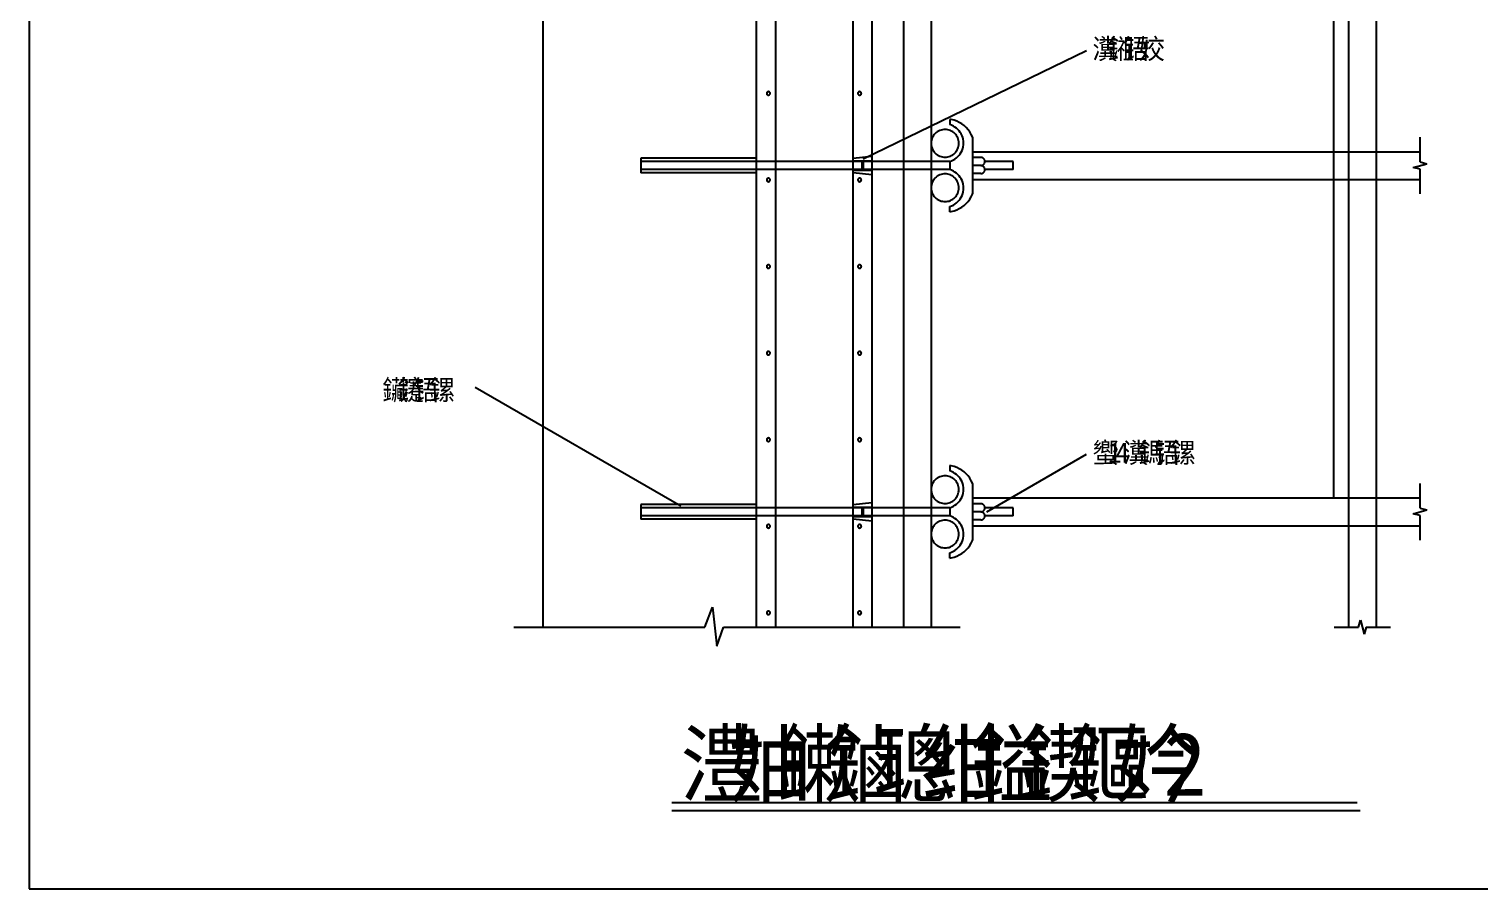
# Model space of a CAD drawing. Header units: metres. Extents: x 0 to 420, y 0 to 297.
# Drawn here: x 0 to 251.4, y 0 to 149 of the extents above; entities that cross this region are included whole.
import ezdxf

# ---------------------------------------------------------------- set-up
doc = ezdxf.new("R2010")
doc.units = ezdxf.units.M

msp = doc.modelspace()

# ---------------------------------------------------------------- linework, layer by layer
for p, q in [((0, 297), (0, 0)), ((89.01, 250.34), (89.01, 45.34)), ((126.01, 250.34), (126.01, 45.34)), ((129.31, 250.34), (129.31, 45.34)), ((142.71, 250.34), (142.71, 45.34)), ((146.01, 220.34), (146.01, 45.34)), ((151.51, 220.34), (151.51, 45.34)), ((156.31, 220.34), (156.31, 45.34)), ((226.01, 220.34), (226.01, 67.74)), ((228.61, 199.84), (228.61, 45.34)), ((233.41, 199.84), (233.41, 45.34)), ((144.54, 126.48), (183.23, 145.29)), ((159.51, 133.34), (159.51, 132.44)), ((163.51, 120.54), (163.51, 130.14)), ((241.01, 125.98), (241.01, 130.24)), ((106.01, 126.59), (106.01, 124.09)), ((126.01, 126.59), (106.01, 126.59)), ((144.31, 126.04), (106.01, 126.04)), ((142.81, 126.59), (146.01, 126.94)), ((142.81, 124.09), (142.81, 126.59)), ((142.81, 126.14), (146.01, 126.14)), ((144.31, 126.14), (144.31, 124.54)), ((144.51, 126.14), (144.51, 124.54)), ((159.51, 126.04), (144.51, 126.04)), ((146.01, 126.94), (146.01, 123.74)), ((159.51, 126.04), (159.51, 124.64)), ((163.51, 127.74), (241.01, 127.74)), ((164.91, 126.74), (163.51, 126.74)), ((170.51, 126.04), (165.61, 126.04)), ((170.51, 124.64), (170.51, 126.04)), ((241.01, 125.98), (242.21, 125.66)), ((144.31, 124.64), (106.01, 124.64)), ((126.01, 124.09), (106.01, 124.09)), ((142.81, 124.54), (146.01, 124.54)), ((146.01, 123.74), (142.81, 124.09)), ((159.51, 124.64), (144.51, 124.64)), ((164.91, 125.34), (163.51, 125.34)), ((164.91, 123.94), (163.51, 123.94)), ((170.51, 124.64), (165.61, 124.64)), ((239.8, 125.02), (242.21, 125.66)), ((241.01, 124.7), (239.8, 125.02)), ((241.01, 120.44), (241.01, 124.7)), ((163.51, 122.94), (241.01, 122.94)), ((159.51, 117.34), (159.51, 118.24)), ((112.96, 66.3), (77.29, 86.89)), ((159.51, 73.34), (159.51, 72.44)), ((165.95, 65.34), (183.23, 75.32)), ((163.51, 60.54), (163.51, 70.14)), ((241.01, 65.98), (241.01, 70.24)), ((126.01, 66.59), (106.01, 66.59)), ((106.01, 66.59), (106.01, 64.09)), ((144.31, 66.04), (106.01, 66.04)), ((142.81, 66.59), (146.01, 66.94)), ((142.81, 64.09), (142.81, 66.59)), ((142.81, 66.14), (146.01, 66.14)), ((144.31, 66.14), (144.31, 64.54)), ((144.51, 66.14), (144.51, 64.54)), ((159.51, 66.04), (144.51, 66.04)), ((146.01, 66.94), (146.01, 63.74)), ((159.51, 66.04), (159.51, 64.64)), ((163.51, 67.74), (241.01, 67.74)), ((164.91, 66.74), (163.51, 66.74)), ((170.51, 66.04), (165.61, 66.04)), ((170.51, 64.64), (170.51, 66.04)), ((239.8, 65.02), (242.21, 65.66)), ((241.01, 65.98), (242.21, 65.66)), ((144.31, 64.64), (106.01, 64.64)), ((126.01, 64.09), (106.01, 64.09)), ((142.81, 64.54), (146.01, 64.54)), ((146.01, 63.74), (142.81, 64.09)), ((159.51, 64.64), (144.51, 64.64)), ((164.91, 65.34), (163.51, 65.34)), ((164.91, 63.94), (163.51, 63.94)), ((163.51, 62.94), (241.01, 62.94)), ((170.51, 64.64), (165.61, 64.64)), ((241.01, 64.7), (239.8, 65.02)), ((241.01, 60.44), (241.01, 64.7)), ((159.51, 57.34), (159.51, 58.24)), ((117.09, 45.34), (118.39, 48.85)), ((118.39, 48.85), (119.19, 42.07)), ((84.01, 45.34), (117.09, 45.34)), ((119.19, 42.07), (120.31, 45.34)), ((120.31, 45.34), (161.31, 45.34)), ((226.11, 45.34), (230.37, 45.34)), ((230.37, 45.34), (230.68, 46.55)), ((230.68, 46.55), (231.33, 44.13)), ((231.65, 45.34), (231.33, 44.13)), ((231.65, 45.34), (235.91, 45.34)), ((111.35, 15.01), (230.13, 15.01)), ((111.35, 13.57), (230.64, 13.57)), ((0, 0), (420, 0))]:
    msp.add_line(p, q)
for points in [[(128.41, 137.84), (128.41, 137.87), (128.4, 137.9), (128.39, 137.93), (128.38, 137.95), (128.37, 137.98), (128.36, 138.01), (128.34, 138.03), (128.32, 138.05), (128.3, 138.07), (128.27, 138.09), (128.25, 138.1), (128.22, 138.12), (128.19, 138.13), (128.17, 138.13), (128.14, 138.14), (128.11, 138.14), (128.08, 138.14), (128.05, 138.13), (128.02, 138.13), (127.99, 138.12), (127.97, 138.1), (127.94, 138.09), (127.92, 138.07), (127.9, 138.05), (127.88, 138.03), (127.86, 138.01), (127.84, 137.98), (127.83, 137.95), (127.82, 137.93), (127.81, 137.9), (127.81, 137.87), (127.81, 137.84), (127.81, 137.84)], [(127.81, 137.84), (127.81, 137.81), (127.81, 137.78), (127.82, 137.75), (127.83, 137.72), (127.84, 137.7), (127.86, 137.67), (127.88, 137.65), (127.9, 137.63), (127.92, 137.61), (127.94, 137.59), (127.97, 137.57), (127.99, 137.56), (128.02, 137.55), (128.05, 137.55), (128.08, 137.54), (128.11, 137.54), (128.14, 137.54), (128.17, 137.55), (128.19, 137.55), (128.22, 137.56), (128.25, 137.57), (128.27, 137.59), (128.3, 137.61), (128.32, 137.63), (128.34, 137.65), (128.36, 137.67), (128.37, 137.7), (128.38, 137.72), (128.39, 137.75), (128.4, 137.78), (128.41, 137.81), (128.41, 137.84), (128.41, 137.84)], [(144.21, 137.84), (144.21, 137.87), (144.2, 137.9), (144.19, 137.93), (144.18, 137.95), (144.17, 137.98), (144.16, 138.01), (144.14, 138.03), (144.12, 138.05), (144.1, 138.07), (144.07, 138.09), (144.05, 138.1), (144.02, 138.12), (143.99, 138.13), (143.97, 138.13), (143.94, 138.14), (143.91, 138.14), (143.88, 138.14), (143.85, 138.13), (143.82, 138.13), (143.79, 138.12), (143.77, 138.1), (143.74, 138.09), (143.72, 138.07), (143.7, 138.05), (143.68, 138.03), (143.66, 138.01), (143.64, 137.98), (143.63, 137.95), (143.62, 137.93), (143.61, 137.9), (143.61, 137.87), (143.61, 137.84), (143.61, 137.84)], [(143.61, 137.84), (143.61, 137.81), (143.61, 137.78), (143.62, 137.75), (143.63, 137.72), (143.64, 137.7), (143.66, 137.67), (143.68, 137.65), (143.7, 137.63), (143.72, 137.61), (143.74, 137.59), (143.77, 137.57), (143.79, 137.56), (143.82, 137.55), (143.85, 137.55), (143.88, 137.54), (143.91, 137.54), (143.94, 137.54), (143.97, 137.55), (143.99, 137.55), (144.02, 137.56), (144.05, 137.57), (144.07, 137.59), (144.1, 137.61), (144.12, 137.63), (144.14, 137.65), (144.16, 137.67), (144.17, 137.7), (144.18, 137.72), (144.19, 137.75), (144.2, 137.78), (144.21, 137.81), (144.21, 137.84), (144.21, 137.84)], [(163.51, 130.14), (163.45, 130.29), (163.24, 130.74), (162.98, 131.16), (162.69, 131.55), (162.36, 131.92), (162, 132.25), (161.6, 132.54), (161.18, 132.8), (160.73, 133.01), (160.27, 133.17), (159.79, 133.29), (159.51, 133.34)], [(161.11, 129.19), (161.1, 129.42), (161.06, 129.66), (161, 129.89), (160.92, 130.11), (160.82, 130.32), (160.7, 130.52), (160.56, 130.71), (160.4, 130.89), (160.23, 131.04), (160.04, 131.18), (159.84, 131.31), (159.63, 131.41), (159.4, 131.49), (159.18, 131.54), (158.94, 131.58), (158.71, 131.59), (158.47, 131.58), (158.24, 131.54), (158.01, 131.49), (157.79, 131.41), (157.58, 131.31), (157.37, 131.18), (157.19, 131.04), (157.01, 130.89), (156.85, 130.71), (156.71, 130.52), (156.59, 130.32), (156.49, 130.11), (156.41, 129.89), (156.35, 129.66), (156.32, 129.42), (156.31, 129.19), (156.32, 128.95), (156.35, 128.72), (156.41, 128.49), (156.49, 128.27), (156.59, 128.06), (156.71, 127.86), (156.85, 127.67), (157.01, 127.49), (157.19, 127.33), (157.37, 127.19), (157.58, 127.07), (157.79, 126.97), (158.01, 126.89), (158.24, 126.83), (158.47, 126.8), (158.71, 126.79), (158.94, 126.8), (159.18, 126.83), (159.4, 126.89), (159.63, 126.97), (159.84, 127.07), (160.04, 127.19), (160.23, 127.33), (160.4, 127.49), (160.56, 127.67), (160.7, 127.86), (160.82, 128.06), (160.92, 128.27), (161, 128.49), (161.06, 128.72), (161.1, 128.95), (161.11, 129.19)], [(159.51, 126.04), (159.55, 126.05), (159.85, 126.16), (160.15, 126.3), (160.43, 126.47), (160.69, 126.66), (160.93, 126.88), (161.15, 127.13), (161.35, 127.39), (161.52, 127.67), (161.66, 127.96), (161.77, 128.27), (161.85, 128.59), (161.89, 128.91), (161.91, 129.24), (161.89, 129.57), (161.85, 129.89), (161.77, 130.21), (161.66, 130.51), (161.52, 130.81), (161.35, 131.09), (161.15, 131.35), (160.93, 131.59), (160.69, 131.81), (160.43, 132.01), (160.15, 132.18), (159.85, 132.32), (159.55, 132.43), (159.51, 132.44)], [(164.91, 125.34), (164.98, 125.34), (165.04, 125.35), (165.11, 125.37), (165.18, 125.39), (165.24, 125.42), (165.3, 125.46), (165.35, 125.5), (165.4, 125.54), (165.45, 125.6), (165.49, 125.65), (165.52, 125.71), (165.55, 125.77), (165.58, 125.84), (165.59, 125.9), (165.6, 125.97), (165.61, 126.04), (165.6, 126.11), (165.59, 126.18), (165.58, 126.24), (165.55, 126.31), (165.52, 126.37), (165.49, 126.43), (165.45, 126.48), (165.4, 126.53), (165.35, 126.58), (165.3, 126.62), (165.24, 126.66), (165.18, 126.69), (165.11, 126.71), (165.04, 126.73), (164.98, 126.74), (164.91, 126.74), (164.91, 126.74)], [(161.11, 121.49), (161.1, 121.73), (161.06, 121.96), (161, 122.19), (160.92, 122.41), (160.82, 122.62), (160.7, 122.82), (160.56, 123.01), (160.4, 123.19), (160.23, 123.35), (160.04, 123.49), (159.84, 123.61), (159.63, 123.71), (159.4, 123.79), (159.18, 123.84), (158.94, 123.88), (158.71, 123.89), (158.47, 123.88), (158.24, 123.84), (158.01, 123.79), (157.79, 123.71), (157.58, 123.61), (157.37, 123.49), (157.19, 123.35), (157.01, 123.19), (156.85, 123.01), (156.71, 122.82), (156.59, 122.62), (156.49, 122.41), (156.41, 122.19), (156.35, 121.96), (156.32, 121.73), (156.31, 121.49), (156.32, 121.26), (156.35, 121.02), (156.41, 120.79), (156.49, 120.57), (156.59, 120.36), (156.71, 120.16), (156.85, 119.97), (157.01, 119.79), (157.19, 119.64), (157.37, 119.49), (157.58, 119.37), (157.79, 119.27), (158.01, 119.19), (158.24, 119.14), (158.47, 119.1), (158.71, 119.09), (158.94, 119.1), (159.18, 119.14), (159.4, 119.19), (159.63, 119.27), (159.84, 119.37), (160.04, 119.49), (160.23, 119.64), (160.4, 119.79), (160.56, 119.97), (160.7, 120.16), (160.82, 120.36), (160.92, 120.57), (161, 120.79), (161.06, 121.02), (161.1, 121.26), (161.11, 121.49)], [(159.51, 118.24), (159.55, 118.25), (159.85, 118.36), (160.15, 118.5), (160.43, 118.67), (160.69, 118.87), (160.93, 119.08), (161.15, 119.33), (161.35, 119.59), (161.52, 119.87), (161.66, 120.17), (161.77, 120.47), (161.85, 120.79), (161.89, 121.11), (161.91, 121.44), (161.89, 121.77), (161.85, 122.09), (161.77, 122.41), (161.66, 122.72), (161.52, 123.01), (161.35, 123.29), (161.15, 123.55), (160.93, 123.8), (160.69, 124.02), (160.43, 124.21), (160.15, 124.38), (159.85, 124.52), (159.55, 124.63), (159.51, 124.64)], [(164.91, 123.94), (164.98, 123.94), (165.04, 123.95), (165.11, 123.97), (165.18, 123.99), (165.24, 124.02), (165.3, 124.06), (165.35, 124.1), (165.4, 124.14), (165.45, 124.2), (165.49, 124.25), (165.52, 124.31), (165.55, 124.37), (165.58, 124.44), (165.59, 124.5), (165.6, 124.57), (165.61, 124.64), (165.6, 124.71), (165.59, 124.78), (165.58, 124.84), (165.55, 124.91), (165.52, 124.97), (165.49, 125.03), (165.45, 125.08), (165.4, 125.13), (165.35, 125.18), (165.3, 125.22), (165.24, 125.26), (165.18, 125.29), (165.11, 125.31), (165.04, 125.33), (164.98, 125.34), (164.91, 125.34), (164.91, 125.34)], [(128.41, 122.84), (128.41, 122.87), (128.4, 122.9), (128.39, 122.93), (128.38, 122.95), (128.37, 122.98), (128.36, 123.01), (128.34, 123.03), (128.32, 123.05), (128.3, 123.07), (128.27, 123.09), (128.25, 123.1), (128.22, 123.12), (128.19, 123.13), (128.17, 123.13), (128.14, 123.14), (128.11, 123.14), (128.08, 123.14), (128.05, 123.13), (128.02, 123.13), (127.99, 123.12), (127.97, 123.1), (127.94, 123.09), (127.92, 123.07), (127.9, 123.05), (127.88, 123.03), (127.86, 123.01), (127.84, 122.98), (127.83, 122.95), (127.82, 122.93), (127.81, 122.9), (127.81, 122.87), (127.81, 122.84), (127.81, 122.84)], [(127.81, 122.84), (127.81, 122.81), (127.81, 122.78), (127.82, 122.75), (127.83, 122.72), (127.84, 122.7), (127.86, 122.67), (127.88, 122.65), (127.9, 122.63), (127.92, 122.61), (127.94, 122.59), (127.97, 122.57), (127.99, 122.56), (128.02, 122.55), (128.05, 122.55), (128.08, 122.54), (128.11, 122.54), (128.14, 122.54), (128.17, 122.55), (128.19, 122.55), (128.22, 122.56), (128.25, 122.57), (128.27, 122.59), (128.3, 122.61), (128.32, 122.63), (128.34, 122.65), (128.36, 122.67), (128.37, 122.7), (128.38, 122.72), (128.39, 122.75), (128.4, 122.78), (128.41, 122.81), (128.41, 122.84), (128.41, 122.84)], [(144.21, 122.84), (144.21, 122.87), (144.2, 122.9), (144.19, 122.93), (144.18, 122.95), (144.17, 122.98), (144.16, 123.01), (144.14, 123.03), (144.12, 123.05), (144.1, 123.07), (144.07, 123.09), (144.05, 123.1), (144.02, 123.12), (143.99, 123.13), (143.97, 123.13), (143.94, 123.14), (143.91, 123.14), (143.88, 123.14), (143.85, 123.13), (143.82, 123.13), (143.79, 123.12), (143.77, 123.1), (143.74, 123.09), (143.72, 123.07), (143.7, 123.05), (143.68, 123.03), (143.66, 123.01), (143.64, 122.98), (143.63, 122.95), (143.62, 122.93), (143.61, 122.9), (143.61, 122.87), (143.61, 122.84), (143.61, 122.84)], [(143.61, 122.84), (143.61, 122.81), (143.61, 122.78), (143.62, 122.75), (143.63, 122.72), (143.64, 122.7), (143.66, 122.67), (143.68, 122.65), (143.7, 122.63), (143.72, 122.61), (143.74, 122.59), (143.77, 122.57), (143.79, 122.56), (143.82, 122.55), (143.85, 122.55), (143.88, 122.54), (143.91, 122.54), (143.94, 122.54), (143.97, 122.55), (143.99, 122.55), (144.02, 122.56), (144.05, 122.57), (144.07, 122.59), (144.1, 122.61), (144.12, 122.63), (144.14, 122.65), (144.16, 122.67), (144.17, 122.7), (144.18, 122.72), (144.19, 122.75), (144.2, 122.78), (144.21, 122.81), (144.21, 122.84), (144.21, 122.84)], [(159.51, 117.34), (159.79, 117.39), (160.27, 117.51), (160.73, 117.67), (161.18, 117.88), (161.6, 118.14), (162, 118.43), (162.36, 118.76), (162.69, 119.12), (162.98, 119.52), (163.24, 119.94), (163.45, 120.39), (163.51, 120.54)], [(128.41, 107.84), (128.41, 107.87), (128.4, 107.9), (128.39, 107.93), (128.38, 107.95), (128.37, 107.98), (128.36, 108.01), (128.34, 108.03), (128.32, 108.05), (128.3, 108.07), (128.27, 108.09), (128.25, 108.1), (128.22, 108.12), (128.19, 108.13), (128.17, 108.13), (128.14, 108.14), (128.11, 108.14), (128.08, 108.14), (128.05, 108.13), (128.02, 108.13), (127.99, 108.12), (127.97, 108.1), (127.94, 108.09), (127.92, 108.07), (127.9, 108.05), (127.88, 108.03), (127.86, 108.01), (127.84, 107.98), (127.83, 107.95), (127.82, 107.93), (127.81, 107.9), (127.81, 107.87), (127.81, 107.84), (127.81, 107.84)], [(144.21, 107.84), (144.21, 107.87), (144.2, 107.9), (144.19, 107.93), (144.18, 107.95), (144.17, 107.98), (144.16, 108.01), (144.14, 108.03), (144.12, 108.05), (144.1, 108.07), (144.07, 108.09), (144.05, 108.1), (144.02, 108.12), (143.99, 108.13), (143.97, 108.13), (143.94, 108.14), (143.91, 108.14), (143.88, 108.14), (143.85, 108.13), (143.82, 108.13), (143.79, 108.12), (143.77, 108.1), (143.74, 108.09), (143.72, 108.07), (143.7, 108.05), (143.68, 108.03), (143.66, 108.01), (143.64, 107.98), (143.63, 107.95), (143.62, 107.93), (143.61, 107.9), (143.61, 107.87), (143.61, 107.84), (143.61, 107.84)], [(127.81, 107.84), (127.81, 107.81), (127.81, 107.78), (127.82, 107.75), (127.83, 107.72), (127.84, 107.7), (127.86, 107.67), (127.88, 107.65), (127.9, 107.63), (127.92, 107.61), (127.94, 107.59), (127.97, 107.57), (127.99, 107.56), (128.02, 107.55), (128.05, 107.55), (128.08, 107.54), (128.11, 107.54), (128.14, 107.54), (128.17, 107.55), (128.19, 107.55), (128.22, 107.56), (128.25, 107.57), (128.27, 107.59), (128.3, 107.61), (128.32, 107.63), (128.34, 107.65), (128.36, 107.67), (128.37, 107.7), (128.38, 107.72), (128.39, 107.75), (128.4, 107.78), (128.41, 107.81), (128.41, 107.84), (128.41, 107.84)], [(143.61, 107.84), (143.61, 107.81), (143.61, 107.78), (143.62, 107.75), (143.63, 107.72), (143.64, 107.7), (143.66, 107.67), (143.68, 107.65), (143.7, 107.63), (143.72, 107.61), (143.74, 107.59), (143.77, 107.57), (143.79, 107.56), (143.82, 107.55), (143.85, 107.55), (143.88, 107.54), (143.91, 107.54), (143.94, 107.54), (143.97, 107.55), (143.99, 107.55), (144.02, 107.56), (144.05, 107.57), (144.07, 107.59), (144.1, 107.61), (144.12, 107.63), (144.14, 107.65), (144.16, 107.67), (144.17, 107.7), (144.18, 107.72), (144.19, 107.75), (144.2, 107.78), (144.21, 107.81), (144.21, 107.84), (144.21, 107.84)], [(128.41, 92.84), (128.41, 92.87), (128.4, 92.9), (128.39, 92.93), (128.38, 92.95), (128.37, 92.98), (128.36, 93.01), (128.34, 93.03), (128.32, 93.05), (128.3, 93.07), (128.27, 93.09), (128.25, 93.1), (128.22, 93.12), (128.19, 93.13), (128.17, 93.13), (128.14, 93.14), (128.11, 93.14), (128.08, 93.14), (128.05, 93.13), (128.02, 93.13), (127.99, 93.12), (127.97, 93.1), (127.94, 93.09), (127.92, 93.07), (127.9, 93.05), (127.88, 93.03), (127.86, 93.01), (127.84, 92.98), (127.83, 92.95), (127.82, 92.93), (127.81, 92.9), (127.81, 92.87), (127.81, 92.84), (127.81, 92.84)], [(144.21, 92.84), (144.21, 92.87), (144.2, 92.9), (144.19, 92.93), (144.18, 92.95), (144.17, 92.98), (144.16, 93.01), (144.14, 93.03), (144.12, 93.05), (144.1, 93.07), (144.07, 93.09), (144.05, 93.1), (144.02, 93.12), (143.99, 93.13), (143.97, 93.13), (143.94, 93.14), (143.91, 93.14), (143.88, 93.14), (143.85, 93.13), (143.82, 93.13), (143.79, 93.12), (143.77, 93.1), (143.74, 93.09), (143.72, 93.07), (143.7, 93.05), (143.68, 93.03), (143.66, 93.01), (143.64, 92.98), (143.63, 92.95), (143.62, 92.93), (143.61, 92.9), (143.61, 92.87), (143.61, 92.84), (143.61, 92.84)], [(127.81, 92.84), (127.81, 92.81), (127.81, 92.78), (127.82, 92.75), (127.83, 92.72), (127.84, 92.7), (127.86, 92.67), (127.88, 92.65), (127.9, 92.63), (127.92, 92.61), (127.94, 92.59), (127.97, 92.57), (127.99, 92.56), (128.02, 92.55), (128.05, 92.55), (128.08, 92.54), (128.11, 92.54), (128.14, 92.54), (128.17, 92.55), (128.19, 92.55), (128.22, 92.56), (128.25, 92.57), (128.27, 92.59), (128.3, 92.61), (128.32, 92.63), (128.34, 92.65), (128.36, 92.67), (128.37, 92.7), (128.38, 92.72), (128.39, 92.75), (128.4, 92.78), (128.41, 92.81), (128.41, 92.84), (128.41, 92.84)], [(143.61, 92.84), (143.61, 92.81), (143.61, 92.78), (143.62, 92.75), (143.63, 92.72), (143.64, 92.7), (143.66, 92.67), (143.68, 92.65), (143.7, 92.63), (143.72, 92.61), (143.74, 92.59), (143.77, 92.57), (143.79, 92.56), (143.82, 92.55), (143.85, 92.55), (143.88, 92.54), (143.91, 92.54), (143.94, 92.54), (143.97, 92.55), (143.99, 92.55), (144.02, 92.56), (144.05, 92.57), (144.07, 92.59), (144.1, 92.61), (144.12, 92.63), (144.14, 92.65), (144.16, 92.67), (144.17, 92.7), (144.18, 92.72), (144.19, 92.75), (144.2, 92.78), (144.21, 92.81), (144.21, 92.84), (144.21, 92.84)], [(128.41, 77.84), (128.41, 77.87), (128.4, 77.9), (128.39, 77.93), (128.38, 77.95), (128.37, 77.98), (128.36, 78.01), (128.34, 78.03), (128.32, 78.05), (128.3, 78.07), (128.27, 78.09), (128.25, 78.1), (128.22, 78.12), (128.19, 78.13), (128.17, 78.13), (128.14, 78.14), (128.11, 78.14), (128.08, 78.14), (128.05, 78.13), (128.02, 78.13), (127.99, 78.12), (127.97, 78.1), (127.94, 78.09), (127.92, 78.07), (127.9, 78.05), (127.88, 78.03), (127.86, 78.01), (127.84, 77.98), (127.83, 77.95), (127.82, 77.93), (127.81, 77.9), (127.81, 77.87), (127.81, 77.84), (127.81, 77.84)], [(144.21, 77.84), (144.21, 77.87), (144.2, 77.9), (144.19, 77.93), (144.18, 77.95), (144.17, 77.98), (144.16, 78.01), (144.14, 78.03), (144.12, 78.05), (144.1, 78.07), (144.07, 78.09), (144.05, 78.1), (144.02, 78.12), (143.99, 78.13), (143.97, 78.13), (143.94, 78.14), (143.91, 78.14), (143.88, 78.14), (143.85, 78.13), (143.82, 78.13), (143.79, 78.12), (143.77, 78.1), (143.74, 78.09), (143.72, 78.07), (143.7, 78.05), (143.68, 78.03), (143.66, 78.01), (143.64, 77.98), (143.63, 77.95), (143.62, 77.93), (143.61, 77.9), (143.61, 77.87), (143.61, 77.84), (143.61, 77.84)], [(127.81, 77.84), (127.81, 77.81), (127.81, 77.78), (127.82, 77.75), (127.83, 77.72), (127.84, 77.7), (127.86, 77.67), (127.88, 77.65), (127.9, 77.63), (127.92, 77.61), (127.94, 77.59), (127.97, 77.57), (127.99, 77.56), (128.02, 77.55), (128.05, 77.55), (128.08, 77.54), (128.11, 77.54), (128.14, 77.54), (128.17, 77.55), (128.19, 77.55), (128.22, 77.56), (128.25, 77.57), (128.27, 77.59), (128.3, 77.61), (128.32, 77.63), (128.34, 77.65), (128.36, 77.67), (128.37, 77.7), (128.38, 77.72), (128.39, 77.75), (128.4, 77.78), (128.41, 77.81), (128.41, 77.84), (128.41, 77.84)], [(143.61, 77.84), (143.61, 77.81), (143.61, 77.78), (143.62, 77.75), (143.63, 77.72), (143.64, 77.7), (143.66, 77.67), (143.68, 77.65), (143.7, 77.63), (143.72, 77.61), (143.74, 77.59), (143.77, 77.57), (143.79, 77.56), (143.82, 77.55), (143.85, 77.55), (143.88, 77.54), (143.91, 77.54), (143.94, 77.54), (143.97, 77.55), (143.99, 77.55), (144.02, 77.56), (144.05, 77.57), (144.07, 77.59), (144.1, 77.61), (144.12, 77.63), (144.14, 77.65), (144.16, 77.67), (144.17, 77.7), (144.18, 77.72), (144.19, 77.75), (144.2, 77.78), (144.21, 77.81), (144.21, 77.84), (144.21, 77.84)], [(163.51, 70.14), (163.45, 70.29), (163.24, 70.74), (162.98, 71.16), (162.69, 71.55), (162.36, 71.92), (162, 72.25), (161.6, 72.54), (161.18, 72.8), (160.73, 73.01), (160.27, 73.17), (159.79, 73.29), (159.51, 73.34)], [(161.11, 69.19), (161.1, 69.42), (161.06, 69.66), (161, 69.89), (160.92, 70.11), (160.82, 70.32), (160.7, 70.52), (160.56, 70.71), (160.4, 70.89), (160.23, 71.04), (160.04, 71.18), (159.84, 71.31), (159.63, 71.41), (159.4, 71.49), (159.18, 71.54), (158.94, 71.58), (158.71, 71.59), (158.47, 71.58), (158.24, 71.54), (158.01, 71.49), (157.79, 71.41), (157.58, 71.31), (157.37, 71.18), (157.19, 71.04), (157.01, 70.89), (156.85, 70.71), (156.71, 70.52), (156.59, 70.32), (156.49, 70.11), (156.41, 69.89), (156.35, 69.66), (156.32, 69.42), (156.31, 69.19), (156.32, 68.95), (156.35, 68.72), (156.41, 68.49), (156.49, 68.27), (156.59, 68.06), (156.71, 67.86), (156.85, 67.67), (157.01, 67.49), (157.19, 67.33), (157.37, 67.19), (157.58, 67.07), (157.79, 66.97), (158.01, 66.89), (158.24, 66.83), (158.47, 66.8), (158.71, 66.79), (158.94, 66.8), (159.18, 66.83), (159.4, 66.89), (159.63, 66.97), (159.84, 67.07), (160.04, 67.19), (160.23, 67.33), (160.4, 67.49), (160.56, 67.67), (160.7, 67.86), (160.82, 68.06), (160.92, 68.27), (161, 68.49), (161.06, 68.72), (161.1, 68.95), (161.11, 69.19)], [(159.51, 66.04), (159.55, 66.05), (159.85, 66.16), (160.15, 66.3), (160.43, 66.47), (160.69, 66.66), (160.93, 66.88), (161.15, 67.13), (161.35, 67.39), (161.52, 67.67), (161.66, 67.96), (161.77, 68.27), (161.85, 68.59), (161.89, 68.91), (161.91, 69.24), (161.89, 69.57), (161.85, 69.89), (161.77, 70.21), (161.66, 70.51), (161.52, 70.81), (161.35, 71.09), (161.15, 71.35), (160.93, 71.59), (160.69, 71.81), (160.43, 72.01), (160.15, 72.18), (159.85, 72.32), (159.55, 72.43), (159.51, 72.44)], [(164.91, 65.34), (164.98, 65.34), (165.04, 65.35), (165.11, 65.37), (165.18, 65.39), (165.24, 65.42), (165.3, 65.46), (165.35, 65.5), (165.4, 65.54), (165.45, 65.6), (165.49, 65.65), (165.52, 65.71), (165.55, 65.77), (165.58, 65.84), (165.59, 65.9), (165.6, 65.97), (165.61, 66.04), (165.6, 66.11), (165.59, 66.18), (165.58, 66.24), (165.55, 66.31), (165.52, 66.37), (165.49, 66.43), (165.45, 66.48), (165.4, 66.53), (165.35, 66.58), (165.3, 66.62), (165.24, 66.66), (165.18, 66.69), (165.11, 66.71), (165.04, 66.73), (164.98, 66.74), (164.91, 66.74), (164.91, 66.74)], [(128.41, 62.84), (128.41, 62.87), (128.4, 62.9), (128.39, 62.93), (128.38, 62.95), (128.37, 62.98), (128.36, 63.01), (128.34, 63.03), (128.32, 63.05), (128.3, 63.07), (128.27, 63.09), (128.25, 63.1), (128.22, 63.12), (128.19, 63.13), (128.17, 63.13), (128.14, 63.14), (128.11, 63.14), (128.08, 63.14), (128.05, 63.13), (128.02, 63.13), (127.99, 63.12), (127.97, 63.1), (127.94, 63.09), (127.92, 63.07), (127.9, 63.05), (127.88, 63.03), (127.86, 63.01), (127.84, 62.98), (127.83, 62.95), (127.82, 62.93), (127.81, 62.9), (127.81, 62.87), (127.81, 62.84), (127.81, 62.84)], [(144.21, 62.84), (144.21, 62.87), (144.2, 62.9), (144.19, 62.93), (144.18, 62.95), (144.17, 62.98), (144.16, 63.01), (144.14, 63.03), (144.12, 63.05), (144.1, 63.07), (144.07, 63.09), (144.05, 63.1), (144.02, 63.12), (143.99, 63.13), (143.97, 63.13), (143.94, 63.14), (143.91, 63.14), (143.88, 63.14), (143.85, 63.13), (143.82, 63.13), (143.79, 63.12), (143.77, 63.1), (143.74, 63.09), (143.72, 63.07), (143.7, 63.05), (143.68, 63.03), (143.66, 63.01), (143.64, 62.98), (143.63, 62.95), (143.62, 62.93), (143.61, 62.9), (143.61, 62.87), (143.61, 62.84), (143.61, 62.84)], [(161.11, 61.49), (161.1, 61.73), (161.06, 61.96), (161, 62.19), (160.92, 62.41), (160.82, 62.62), (160.7, 62.82), (160.56, 63.01), (160.4, 63.19), (160.23, 63.35), (160.04, 63.49), (159.84, 63.61), (159.63, 63.71), (159.4, 63.79), (159.18, 63.84), (158.94, 63.88), (158.71, 63.89), (158.47, 63.88), (158.24, 63.84), (158.01, 63.79), (157.79, 63.71), (157.58, 63.61), (157.37, 63.49), (157.19, 63.35), (157.01, 63.19), (156.85, 63.01), (156.71, 62.82), (156.59, 62.62), (156.49, 62.41), (156.41, 62.19), (156.35, 61.96), (156.32, 61.73), (156.31, 61.49), (156.32, 61.26), (156.35, 61.02), (156.41, 60.79), (156.49, 60.57), (156.59, 60.36), (156.71, 60.16), (156.85, 59.97), (157.01, 59.79), (157.19, 59.64), (157.37, 59.49), (157.58, 59.37), (157.79, 59.27), (158.01, 59.19), (158.24, 59.14), (158.47, 59.1), (158.71, 59.09), (158.94, 59.1), (159.18, 59.14), (159.4, 59.19), (159.63, 59.27), (159.84, 59.37), (160.04, 59.49), (160.23, 59.64), (160.4, 59.79), (160.56, 59.97), (160.7, 60.16), (160.82, 60.36), (160.92, 60.57), (161, 60.79), (161.06, 61.02), (161.1, 61.26), (161.11, 61.49)], [(159.51, 58.24), (159.55, 58.25), (159.85, 58.36), (160.15, 58.5), (160.43, 58.67), (160.69, 58.87), (160.93, 59.08), (161.15, 59.33), (161.35, 59.59), (161.52, 59.87), (161.66, 60.17), (161.77, 60.47), (161.85, 60.79), (161.89, 61.11), (161.91, 61.44), (161.89, 61.77), (161.85, 62.09), (161.77, 62.41), (161.66, 62.72), (161.52, 63.01), (161.35, 63.29), (161.15, 63.55), (160.93, 63.8), (160.69, 64.02), (160.43, 64.21), (160.15, 64.38), (159.85, 64.52), (159.55, 64.63), (159.51, 64.64)], [(164.91, 63.94), (164.98, 63.94), (165.04, 63.95), (165.11, 63.97), (165.18, 63.99), (165.24, 64.02), (165.3, 64.06), (165.35, 64.1), (165.4, 64.14), (165.45, 64.2), (165.49, 64.25), (165.52, 64.31), (165.55, 64.37), (165.58, 64.44), (165.59, 64.5), (165.6, 64.57), (165.61, 64.64), (165.6, 64.71), (165.59, 64.78), (165.58, 64.84), (165.55, 64.91), (165.52, 64.97), (165.49, 65.03), (165.45, 65.08), (165.4, 65.13), (165.35, 65.18), (165.3, 65.22), (165.24, 65.26), (165.18, 65.29), (165.11, 65.31), (165.04, 65.33), (164.98, 65.34), (164.91, 65.34), (164.91, 65.34)], [(127.81, 62.84), (127.81, 62.81), (127.81, 62.78), (127.82, 62.75), (127.83, 62.72), (127.84, 62.7), (127.86, 62.67), (127.88, 62.65), (127.9, 62.63), (127.92, 62.61), (127.94, 62.59), (127.97, 62.57), (127.99, 62.56), (128.02, 62.55), (128.05, 62.55), (128.08, 62.54), (128.11, 62.54), (128.14, 62.54), (128.17, 62.55), (128.19, 62.55), (128.22, 62.56), (128.25, 62.57), (128.27, 62.59), (128.3, 62.61), (128.32, 62.63), (128.34, 62.65), (128.36, 62.67), (128.37, 62.7), (128.38, 62.72), (128.39, 62.75), (128.4, 62.78), (128.41, 62.81), (128.41, 62.84), (128.41, 62.84)], [(143.61, 62.84), (143.61, 62.81), (143.61, 62.78), (143.62, 62.75), (143.63, 62.72), (143.64, 62.7), (143.66, 62.67), (143.68, 62.65), (143.7, 62.63), (143.72, 62.61), (143.74, 62.59), (143.77, 62.57), (143.79, 62.56), (143.82, 62.55), (143.85, 62.55), (143.88, 62.54), (143.91, 62.54), (143.94, 62.54), (143.97, 62.55), (143.99, 62.55), (144.02, 62.56), (144.05, 62.57), (144.07, 62.59), (144.1, 62.61), (144.12, 62.63), (144.14, 62.65), (144.16, 62.67), (144.17, 62.7), (144.18, 62.72), (144.19, 62.75), (144.2, 62.78), (144.21, 62.81), (144.21, 62.84), (144.21, 62.84)], [(159.51, 57.34), (159.79, 57.39), (160.27, 57.51), (160.73, 57.67), (161.18, 57.88), (161.6, 58.14), (162, 58.43), (162.36, 58.76), (162.69, 59.12), (162.98, 59.52), (163.24, 59.94), (163.45, 60.39), (163.51, 60.54)], [(128.41, 47.84), (128.41, 47.87), (128.4, 47.9), (128.39, 47.93), (128.38, 47.95), (128.37, 47.98), (128.36, 48.01), (128.34, 48.03), (128.32, 48.05), (128.3, 48.07), (128.27, 48.09), (128.25, 48.1), (128.22, 48.12), (128.19, 48.13), (128.17, 48.13), (128.14, 48.14), (128.11, 48.14), (128.08, 48.14), (128.05, 48.13), (128.02, 48.13), (127.99, 48.12), (127.97, 48.1), (127.94, 48.09), (127.92, 48.07), (127.9, 48.05), (127.88, 48.03), (127.86, 48.01), (127.84, 47.98), (127.83, 47.95), (127.82, 47.93), (127.81, 47.9), (127.81, 47.87), (127.81, 47.84), (127.81, 47.84)], [(127.81, 47.84), (127.81, 47.81), (127.81, 47.78), (127.82, 47.75), (127.83, 47.72), (127.84, 47.7), (127.86, 47.67), (127.88, 47.65), (127.9, 47.63), (127.92, 47.61), (127.94, 47.59), (127.97, 47.57), (127.99, 47.56), (128.02, 47.55), (128.05, 47.55), (128.08, 47.54), (128.11, 47.54), (128.14, 47.54), (128.17, 47.55), (128.19, 47.55), (128.22, 47.56), (128.25, 47.57), (128.27, 47.59), (128.3, 47.61), (128.32, 47.63), (128.34, 47.65), (128.36, 47.67), (128.37, 47.7), (128.38, 47.72), (128.39, 47.75), (128.4, 47.78), (128.41, 47.81), (128.41, 47.84), (128.41, 47.84)], [(144.21, 47.84), (144.21, 47.87), (144.2, 47.9), (144.19, 47.93), (144.18, 47.95), (144.17, 47.98), (144.16, 48.01), (144.14, 48.03), (144.12, 48.05), (144.1, 48.07), (144.07, 48.09), (144.05, 48.1), (144.02, 48.12), (143.99, 48.13), (143.97, 48.13), (143.94, 48.14), (143.91, 48.14), (143.88, 48.14), (143.85, 48.13), (143.82, 48.13), (143.79, 48.12), (143.77, 48.1), (143.74, 48.09), (143.72, 48.07), (143.7, 48.05), (143.68, 48.03), (143.66, 48.01), (143.64, 47.98), (143.63, 47.95), (143.62, 47.93), (143.61, 47.9), (143.61, 47.87), (143.61, 47.84), (143.61, 47.84)], [(143.61, 47.84), (143.61, 47.81), (143.61, 47.78), (143.62, 47.75), (143.63, 47.72), (143.64, 47.7), (143.66, 47.67), (143.68, 47.65), (143.7, 47.63), (143.72, 47.61), (143.74, 47.59), (143.77, 47.57), (143.79, 47.56), (143.82, 47.55), (143.85, 47.55), (143.88, 47.54), (143.91, 47.54), (143.94, 47.54), (143.97, 47.55), (143.99, 47.55), (144.02, 47.56), (144.05, 47.57), (144.07, 47.59), (144.1, 47.61), (144.12, 47.63), (144.14, 47.65), (144.16, 47.67), (144.17, 47.7), (144.18, 47.72), (144.19, 47.75), (144.2, 47.78), (144.21, 47.81), (144.21, 47.84), (144.21, 47.84)]]:
    msp.add_lwpolyline(points)

# ---------------------------------------------------------------- texts
for s, height, p in [('瀵', 3.5, (184.24, 143.81)), ('鎺', 3.5, (186.91, 143.81)), ('铻', 3.5, (189.57, 143.81)), ('姣', 3.5, (192.23, 143.81)), ('鑶', 3.5, (61.23, 84.7)), ('鑳', 3.5, (63.89, 84.7)), ('铻', 3.5, (66.56, 84.7)), ('鏍', 3.5, (69.22, 84.7)), ('蠁', 3.5, (184.24, 73.84)), ('1', 3.5, (186.91, 73.84)), ('4', 3.5, (188.24, 73.84)), ('瀵', 3.5, (189.57, 73.84)), ('鎷', 3.5, (192.23, 73.84)), ('铻', 3.5, (194.89, 73.84)), ('鏍', 3.5, (197.56, 73.84)), ('澧', 11, (112.82, 16.15)), ('妯', 11, (121.19, 16.15)), ('鏉', 11, (129.56, 16.15)), ('鏀', 11, (137.93, 16.15)), ('璁', 11, (146.3, 16.15)), ('绀', 11, (154.67, 16.15)), ('鎰', 11, (163.04, 16.15)), ('鍥', 11, (171.41, 16.15)), ('鏂', 11, (179.78, 16.15)), ('妗', 11, (188.14, 16.15)), ('2', 11, (196.51, 16.15))]:
    msp.add_text(s, height=height).set_placement(p)

doc.saveas('drawing.dxf')
